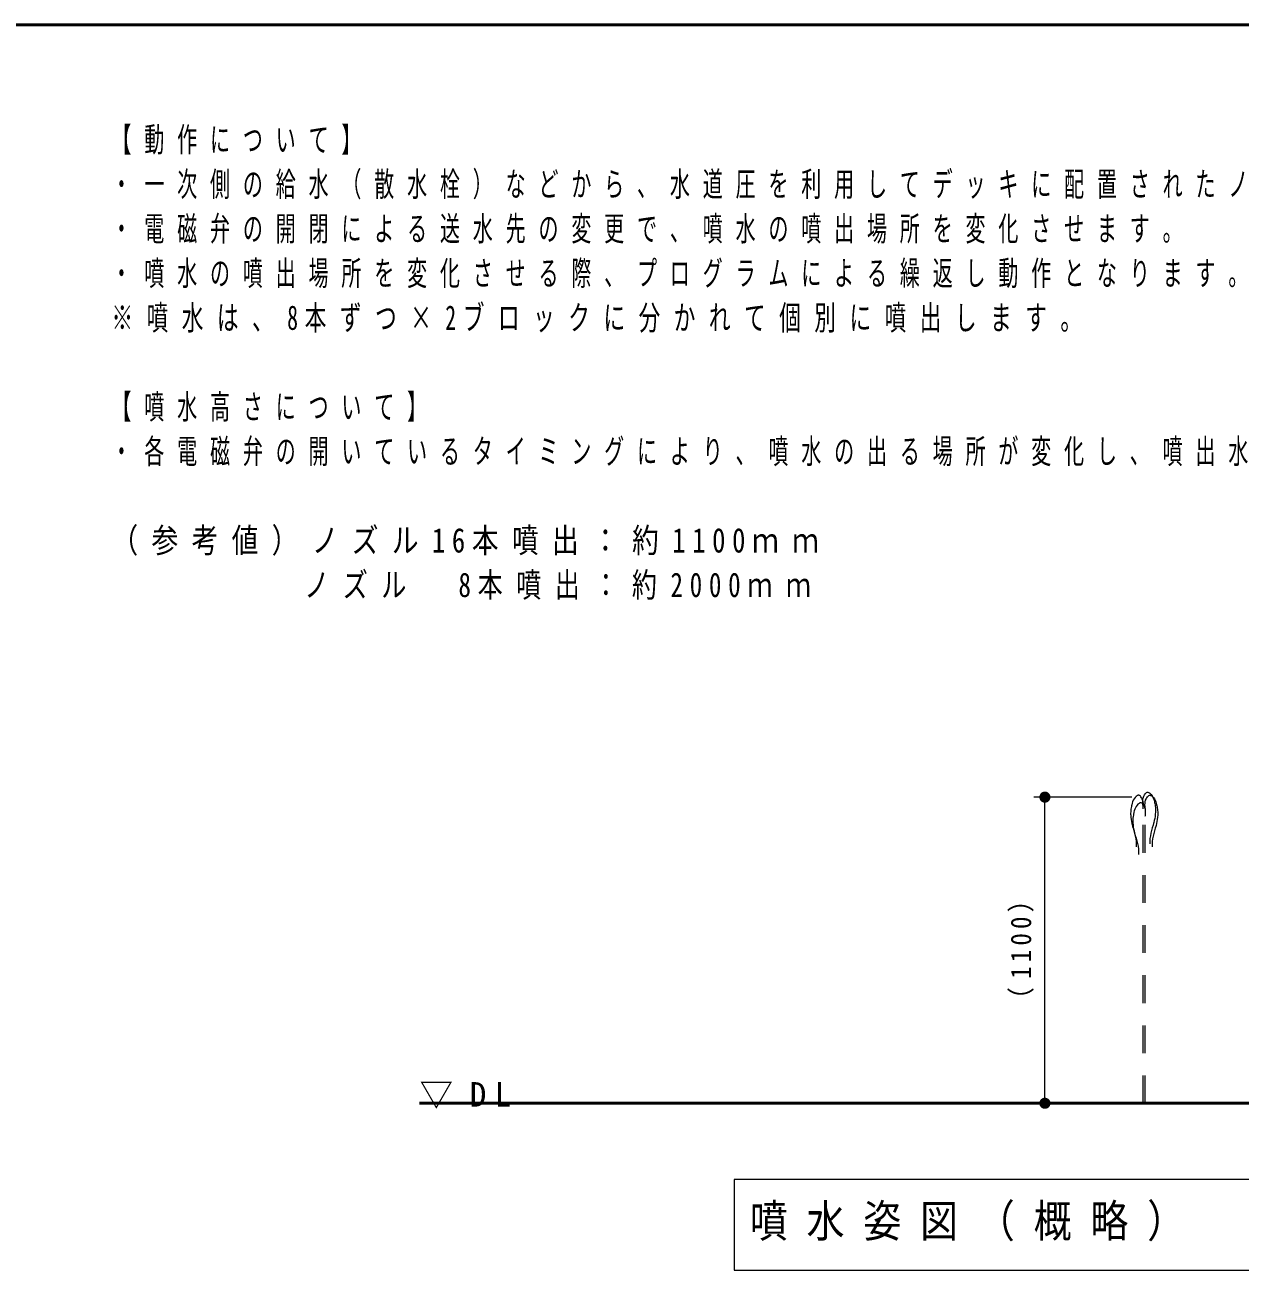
# Model space of a CAD drawing. Units: millimetres on the paper. Extents: x -385 to 0, y -594 to 267.
# Drawn here: x -176 to -66.8, y -438.9 to -327 of the extents above; entities that cross this region are included whole.
import ezdxf

# ---------------------------------------------------------------- set-up
doc = ezdxf.new("R2010")
doc.units = ezdxf.units.MM
doc.linetypes.add('USER1', pattern=[4.5, 2.5, -2])
for name, color, linetype, lineweight in [('1_40', 7, 'Continuous', 25), ('CLASS1', 7, 'Continuous', 13), ('LY_3', 7, 'Continuous', 13)]:
    doc.layers.add(name, color=color, linetype=linetype, lineweight=lineweight)
doc.styles.add('ＭＳ ゴシック', font='')
doc.styles.get('ＭＳ ゴシック').set_extended_font_data('MS Gothic')

# ---------------------------------------------------------------- blocks, each defined once
blk = doc.blocks.new('filled_dot')
at = {"color": 0, "linetype": 'Continuous', "lineweight": -2, "const_width": 1.25}
blk.add_lwpolyline([(-0.625, 0, 1), (0.625, 0, 1)], format="xyb", close=True, dxfattribs=at)

msp = doc.modelspace()

# ---------------------------------------------------------------- linework, layer by layer
at = {"layer": '1_40', "color": 4, "linetype": 'USER1', "lineweight": 13}
for p, q in [((-75.32, -396.011), (-75.257, -395.963)), ((-75.257, -395.963), (-75.189, -395.938)), ((-75.084, -395.949), (-75.042, -395.968)), ((-75.042, -395.968), (-75.002, -395.994)), ((-76.587, -397.057), (-76.604, -397.138)), ((-76.551, -396.918), (-76.587, -397.057)), ((-76.506, -396.783), (-76.551, -396.918)), ((-76.449, -396.653), (-76.506, -396.783)), ((-76.378, -396.528), (-76.449, -396.653)), ((-76.289, -396.41), (-76.378, -396.528)), ((-76.228, -396.346), (-76.289, -396.41)), ((-76.207, -396.325), (-76.228, -396.346)), ((-76.168, -396.292), (-76.207, -396.325)), ((-76.089, -397.081), (-76.178, -397.199)), ((-76.128, -396.262), (-76.168, -396.292)), ((-76.088, -396.236), (-76.128, -396.262)), ((-76.028, -397.016), (-76.089, -397.081)), ((-76.046, -396.217), (-76.088, -396.236)), ((-76.005, -396.205), (-76.046, -396.217)), ((-76.007, -396.996), (-76.028, -397.016)), ((-75.968, -396.963), (-76.007, -396.996)), ((-75.981, -396.203), (-76.005, -396.205)), ((-75.941, -396.206), (-75.981, -396.203)), ((-75.928, -396.933), (-75.968, -396.963)), ((-75.873, -396.232), (-75.941, -396.206)), ((-75.888, -396.907), (-75.928, -396.933)), ((-75.846, -396.888), (-75.888, -396.907)), ((-75.81, -396.28), (-75.873, -396.232)), ((-75.805, -396.876), (-75.846, -396.888)), ((-75.751, -396.344), (-75.81, -396.28)), ((-75.781, -396.874), (-75.805, -396.876)), ((-75.741, -396.877), (-75.781, -396.874)), ((-75.699, -396.421), (-75.751, -396.344)), ((-75.673, -396.902), (-75.741, -396.877)), ((-75.653, -396.504), (-75.699, -396.421)), ((-75.61, -396.95), (-75.673, -396.902)), ((-75.631, -396.553), (-75.653, -396.504)), ((-75.598, -396.639), (-75.631, -396.553)), ((-75.551, -397.015), (-75.61, -396.95)), ((-75.559, -396.783), (-75.598, -396.639)), ((-75.594, -396.795), (-75.59, -396.656)), ((-75.588, -396.932), (-75.594, -396.795)), ((-75.59, -396.656), (-75.571, -396.515)), ((-75.574, -397.069), (-75.588, -396.932)), ((-75.565, -397.148), (-75.574, -397.069)), ((-75.571, -396.515), (-75.532, -396.37)), ((-75.54, -396.924), (-75.559, -396.783)), ((-75.499, -397.092), (-75.551, -397.015)), ((-75.542, -397.201), (-75.536, -397.063)), ((-75.536, -397.063), (-75.54, -396.924)), ((-75.532, -396.37), (-75.499, -396.285)), ((-75.499, -396.285), (-75.477, -396.236)), ((-75.453, -397.175), (-75.499, -397.092)), ((-75.477, -396.236), (-75.431, -396.153)), ((-75.431, -396.153), (-75.379, -396.076)), ((-75.394, -397.063), (-75.39, -396.924)), ((-75.388, -397.201), (-75.394, -397.063)), ((-75.39, -396.924), (-75.371, -396.783)), ((-75.379, -396.076), (-75.32, -396.011)), ((-75.371, -396.783), (-75.332, -396.639)), ((-75.332, -396.639), (-75.299, -396.553)), ((-75.299, -396.553), (-75.277, -396.504)), ((-75.277, -396.504), (-75.231, -396.421)), ((-75.231, -396.421), (-75.179, -396.344)), ((-75.179, -396.344), (-75.12, -396.28)), ((-75.12, -396.28), (-75.057, -396.232)), ((-75.057, -396.232), (-74.989, -396.206)), ((-75.002, -395.994), (-74.962, -396.024)), ((-74.989, -396.206), (-74.949, -396.203)), ((-74.962, -396.024), (-74.923, -396.057)), ((-74.949, -396.203), (-74.925, -396.205)), ((-74.925, -396.205), (-74.884, -396.217)), ((-74.923, -396.057), (-74.902, -396.077)), ((-74.902, -396.077), (-74.841, -396.142)), ((-74.884, -396.217), (-74.842, -396.236)), ((-74.842, -396.236), (-74.802, -396.262)), ((-74.841, -396.142), (-74.752, -396.26)), ((-74.802, -396.262), (-74.762, -396.292)), ((-74.762, -396.292), (-74.723, -396.325)), ((-74.752, -396.26), (-74.681, -396.385)), ((-74.723, -396.325), (-74.702, -396.346)), ((-74.702, -396.346), (-74.641, -396.41)), ((-74.681, -396.385), (-74.624, -396.515)), ((-74.641, -396.41), (-74.552, -396.528)), ((-74.624, -396.515), (-74.579, -396.65)), ((-74.579, -396.65), (-74.543, -396.788)), ((-74.552, -396.528), (-74.481, -396.653)), ((-74.543, -396.788), (-74.526, -396.869)), ((-74.526, -396.869), (-74.512, -396.94)), ((-74.512, -396.94), (-74.491, -397.061)), ((-74.491, -397.061), (-74.473, -397.183)), ((-74.481, -396.653), (-74.424, -396.783)), ((-74.424, -396.783), (-74.379, -396.918)), ((-74.379, -396.918), (-74.343, -397.057)), ((-74.343, -397.057), (-74.326, -397.138)), ((-76.678, -397.697), (-76.682, -397.82)), ((-76.682, -397.82), (-76.682, -397.891)), ((-76.682, -397.891), (-76.679, -397.998)), ((-76.679, -397.998), (-76.665, -398.183)), ((-76.67, -397.574), (-76.678, -397.697)), ((-76.657, -397.452), (-76.67, -397.574)), ((-76.665, -398.183), (-76.642, -398.367)), ((-76.639, -397.33), (-76.657, -397.452)), ((-76.618, -397.208), (-76.639, -397.33)), ((-76.604, -397.138), (-76.618, -397.208)), ((-76.457, -398.123), (-76.47, -398.245)), ((-76.439, -398), (-76.457, -398.123)), ((-76.418, -397.879), (-76.439, -398)), ((-76.404, -397.808), (-76.418, -397.879)), ((-76.387, -397.727), (-76.404, -397.808)), ((-76.351, -397.589), (-76.387, -397.727)), ((-76.306, -397.454), (-76.351, -397.589)), ((-76.249, -397.324), (-76.306, -397.454)), ((-76.178, -397.199), (-76.249, -397.324)), ((-75.565, -397.416), (-75.556, -397.337)), ((-75.565, -423.87), (-75.565, -397.416)), ((-75.556, -397.337), (-75.542, -397.201)), ((-75.431, -397.224), (-75.453, -397.175)), ((-75.398, -397.309), (-75.431, -397.224)), ((-75.359, -397.454), (-75.398, -397.309)), ((-75.374, -397.337), (-75.388, -397.201)), ((-75.365, -397.416), (-75.374, -397.337)), ((-75.365, -398.087), (-75.356, -398.008)), ((-75.365, -423.87), (-75.365, -398.087)), ((-75.34, -397.595), (-75.359, -397.454)), ((-75.356, -398.008), (-75.342, -397.871)), ((-75.342, -397.871), (-75.336, -397.734)), ((-75.336, -397.734), (-75.34, -397.595)), ((-74.488, -398.099), (-74.519, -398.282)), ((-74.465, -397.915), (-74.488, -398.099)), ((-74.473, -397.183), (-74.46, -397.306)), ((-74.451, -397.73), (-74.465, -397.915)), ((-74.46, -397.306), (-74.452, -397.429)), ((-74.452, -397.429), (-74.448, -397.551)), ((-74.448, -397.623), (-74.451, -397.73)), ((-74.448, -397.551), (-74.448, -397.623)), ((-74.326, -397.138), (-74.312, -397.208)), ((-74.312, -397.208), (-74.291, -397.33)), ((-74.291, -397.33), (-74.273, -397.452)), ((-74.265, -398.183), (-74.288, -398.367)), ((-74.273, -397.452), (-74.26, -397.574)), ((-74.251, -397.998), (-74.265, -398.183)), ((-74.26, -397.574), (-74.252, -397.697)), ((-74.252, -397.697), (-74.248, -397.82)), ((-74.248, -397.891), (-74.251, -397.998)), ((-74.248, -397.82), (-74.248, -397.891)), ((-76.642, -398.367), (-76.611, -398.55)), ((-76.611, -398.55), (-76.572, -398.733)), ((-76.572, -398.733), (-76.528, -398.915)), ((-76.528, -398.915), (-76.501, -399.02)), ((-76.501, -399.02), (-76.462, -399.16)), ((-76.478, -398.368), (-76.482, -398.49)), ((-76.482, -398.49), (-76.482, -398.562)), ((-76.482, -398.562), (-76.479, -398.669)), ((-76.479, -398.669), (-76.465, -398.854)), ((-76.47, -398.245), (-76.478, -398.368)), ((-76.465, -398.854), (-76.442, -399.038)), ((-76.462, -399.16), (-76.394, -399.399)), ((-76.442, -399.038), (-76.411, -399.221)), ((-76.411, -399.221), (-76.372, -399.404)), ((-74.735, -399.13), (-74.802, -399.369)), ((-74.668, -398.891), (-74.735, -399.13)), ((-74.629, -398.752), (-74.668, -398.891)), ((-74.602, -398.647), (-74.629, -398.752)), ((-74.558, -398.465), (-74.602, -398.647)), ((-74.519, -398.282), (-74.558, -398.465)), ((-74.468, -399.16), (-74.535, -399.399)), ((-74.429, -399.02), (-74.468, -399.16)), ((-74.402, -398.915), (-74.429, -399.02)), ((-74.358, -398.733), (-74.402, -398.915)), ((-74.319, -398.55), (-74.358, -398.733)), ((-74.288, -398.367), (-74.319, -398.55)), ((-76.394, -399.399), (-76.328, -399.638)), ((-76.372, -399.404), (-76.328, -399.586)), ((-76.328, -399.586), (-76.301, -399.691)), ((-76.328, -399.638), (-76.268, -399.877)), ((-76.301, -399.691), (-76.262, -399.83)), ((-76.268, -399.877), (-76.219, -400.117)), ((-76.262, -399.83), (-76.194, -400.069)), ((-76.219, -400.117), (-76.186, -400.359)), ((-76.194, -400.069), (-76.128, -400.308)), ((-76.186, -400.359), (-76.176, -400.501)), ((-76.128, -400.308), (-76.068, -400.548)), ((-74.956, -400.319), (-74.957, -400.374)), ((-74.957, -400.374), (-74.957, -400.428)), ((-74.957, -400.428), (-74.956, -400.483)), ((-74.955, -400.264), (-74.956, -400.319)), ((-74.954, -400.232), (-74.955, -400.264)), ((-74.944, -400.091), (-74.954, -400.232)), ((-74.911, -399.849), (-74.944, -400.091)), ((-74.862, -399.609), (-74.911, -399.849)), ((-74.802, -399.369), (-74.862, -399.609)), ((-74.744, -400.359), (-74.754, -400.501)), ((-74.711, -400.117), (-74.744, -400.359)), ((-74.662, -399.877), (-74.711, -400.117)), ((-74.602, -399.638), (-74.662, -399.877)), ((-74.535, -399.399), (-74.602, -399.638)), ((-76.176, -400.501), (-76.175, -400.532)), ((-76.175, -400.806), (-76.176, -400.838)), ((-76.175, -400.532), (-76.173, -400.587)), ((-76.174, -400.752), (-76.175, -400.806)), ((-76.173, -400.697), (-76.174, -400.752)), ((-76.173, -400.587), (-76.173, -400.642)), ((-76.173, -400.642), (-76.173, -400.697)), ((-76.068, -400.548), (-76.019, -400.788)), ((-76.019, -400.788), (-75.986, -401.03)), ((-75.986, -401.03), (-75.976, -401.172)), ((-75.976, -401.172), (-75.975, -401.203)), ((-75.975, -401.477), (-75.976, -401.509)), ((-75.975, -401.203), (-75.973, -401.258)), ((-75.974, -401.422), (-75.975, -401.477)), ((-75.973, -401.367), (-75.974, -401.422)), ((-75.973, -401.258), (-75.973, -401.313)), ((-75.973, -401.313), (-75.973, -401.367)), ((-74.956, -400.483), (-74.955, -400.538)), ((-74.955, -400.538), (-74.954, -400.57)), ((-74.756, -400.587), (-74.757, -400.642)), ((-74.757, -400.642), (-74.757, -400.697)), ((-74.757, -400.697), (-74.756, -400.752)), ((-74.755, -400.532), (-74.756, -400.587)), ((-74.756, -400.752), (-74.755, -400.806)), ((-74.754, -400.501), (-74.755, -400.532)), ((-74.755, -400.806), (-74.754, -400.838))]:
    msp.add_line(p, q, dxfattribs=at)
at = {"layer": '1_40', "color": 150, "linetype": 'USER1', "lineweight": 13}
for p, q in [((-75.189, -395.938), (-75.149, -395.935)), ((-75.149, -395.935), (-75.125, -395.937)), ((-75.125, -395.937), (-75.084, -395.949))]:
    msp.add_line(p, q, dxfattribs=at)
at = {"layer": '1_40', "lineweight": 13}
for p, q in [((-76.565, -396.37), (-85.384, -396.37)), ((-84.384, -423.87), (-84.384, -396.37)), ((-81.06, -423.87), (-85.384, -423.87)), ((-82.163, -423.87), (-80.06, -423.87)), ((-112.297, -430.723), (-112.297, -438.857)), ((-49.497, -430.723), (-112.297, -430.723)), ((-112.297, -438.857), (-49.497, -438.857))]:
    msp.add_line(p, q, dxfattribs=at)
at = {"layer": '1_40', "lineweight": 50}
msp.add_line((-25.317, -423.87), (-140.567, -423.87), dxfattribs=at)
at = {"layer": 'LY_3', "lineweight": 50}
msp.add_line((0, -327), (-385, -327), dxfattribs=at)

# ---------------------------------------------------------------- block references
at = {"layer": '1_40', "lineweight": 13, "xscale": 0.4, "yscale": 0.4}
for p, rotation in [((-84.384, -396.37), 270), ((-84.384, -423.87), 90)]:
    msp.add_blockref('filled_dot', p, dxfattribs=dict(at, rotation=rotation))

# ---------------------------------------------------------------- texts
at = {"layer": '1_40', "insert": (-85.384, -409.709), "char_height": 1.833, "attachment_point": 8, "rotation": 90, "style": 'ＭＳ ゴシック'}
msp.add_mtext('\\T1.33;\\W0.9;（1100）', dxfattribs=at)
at = {"layer": '1_40', "style": 'ＭＳ ゴシック'}
for s, insert, char_height, attachment_point in [('\\T1.5;▽DL', (-140.567, -424.37), 2.199, 7), ('\\T1.5;\\W0.85;噴水姿図（概略）\u3000S=1/40', (-110.897, -434.79), 2.933, 4)]:
    msp.add_mtext(s, dxfattribs=dict(at, insert=insert, char_height=char_height, attachment_point=attachment_point))
at = {"layer": 'CLASS1', "char_height": 2.199, "attachment_point": 1, "style": 'ＭＳ ゴシック'}
for s, insert in [('\\T1.64;\\W0.6;【動作について】', (-168.257, -336.197)), ('\\T1.64;\\W0.6;・一次側の給水（散水栓）などから、水道圧を利用してデッキに配置されたノズルに送水して噴水するシステムです。', (-168.257, -340.197)), ('\\T1.64;\\W0.6;・電磁弁の開閉による送水先の変更で、噴水の噴出場所を変化させます。', (-168.257, -344.197)), ('\\T1.64;\\W0.6;・噴水の噴出場所を変化させる際、プログラムによる繰返し動作となります。', (-168.257, -348.197)), ('\\T1.62;\\W0.65;※噴水は、8本ずつ×2ブロックに分かれて個別に噴出します。', (-168.257, -352.197)), ('\\T1.64;\\W0.6;【噴水高さについて】', (-168.257, -360.197)), ('\\T1.64;\\W0.6;・各電磁弁の開いているタイミングにより、噴水の出る場所が変化し、噴出水量の変化によって噴水の高さが変動します。', (-168.257, -364.197)), ('\\T1.5;\\W0.8;（参考値）ノズル16本噴出：約1100ｍｍ', (-168.257, -372.197)), ('\\T1.54;\\W0.75;\u3000\u3000\u3000\u3000\u3000ノズル\u30008本噴出：約2000ｍｍ', (-168.257, -376.197))]:
    msp.add_mtext(s, dxfattribs=dict(at, insert=insert))

doc.saveas('drawing.dxf')
